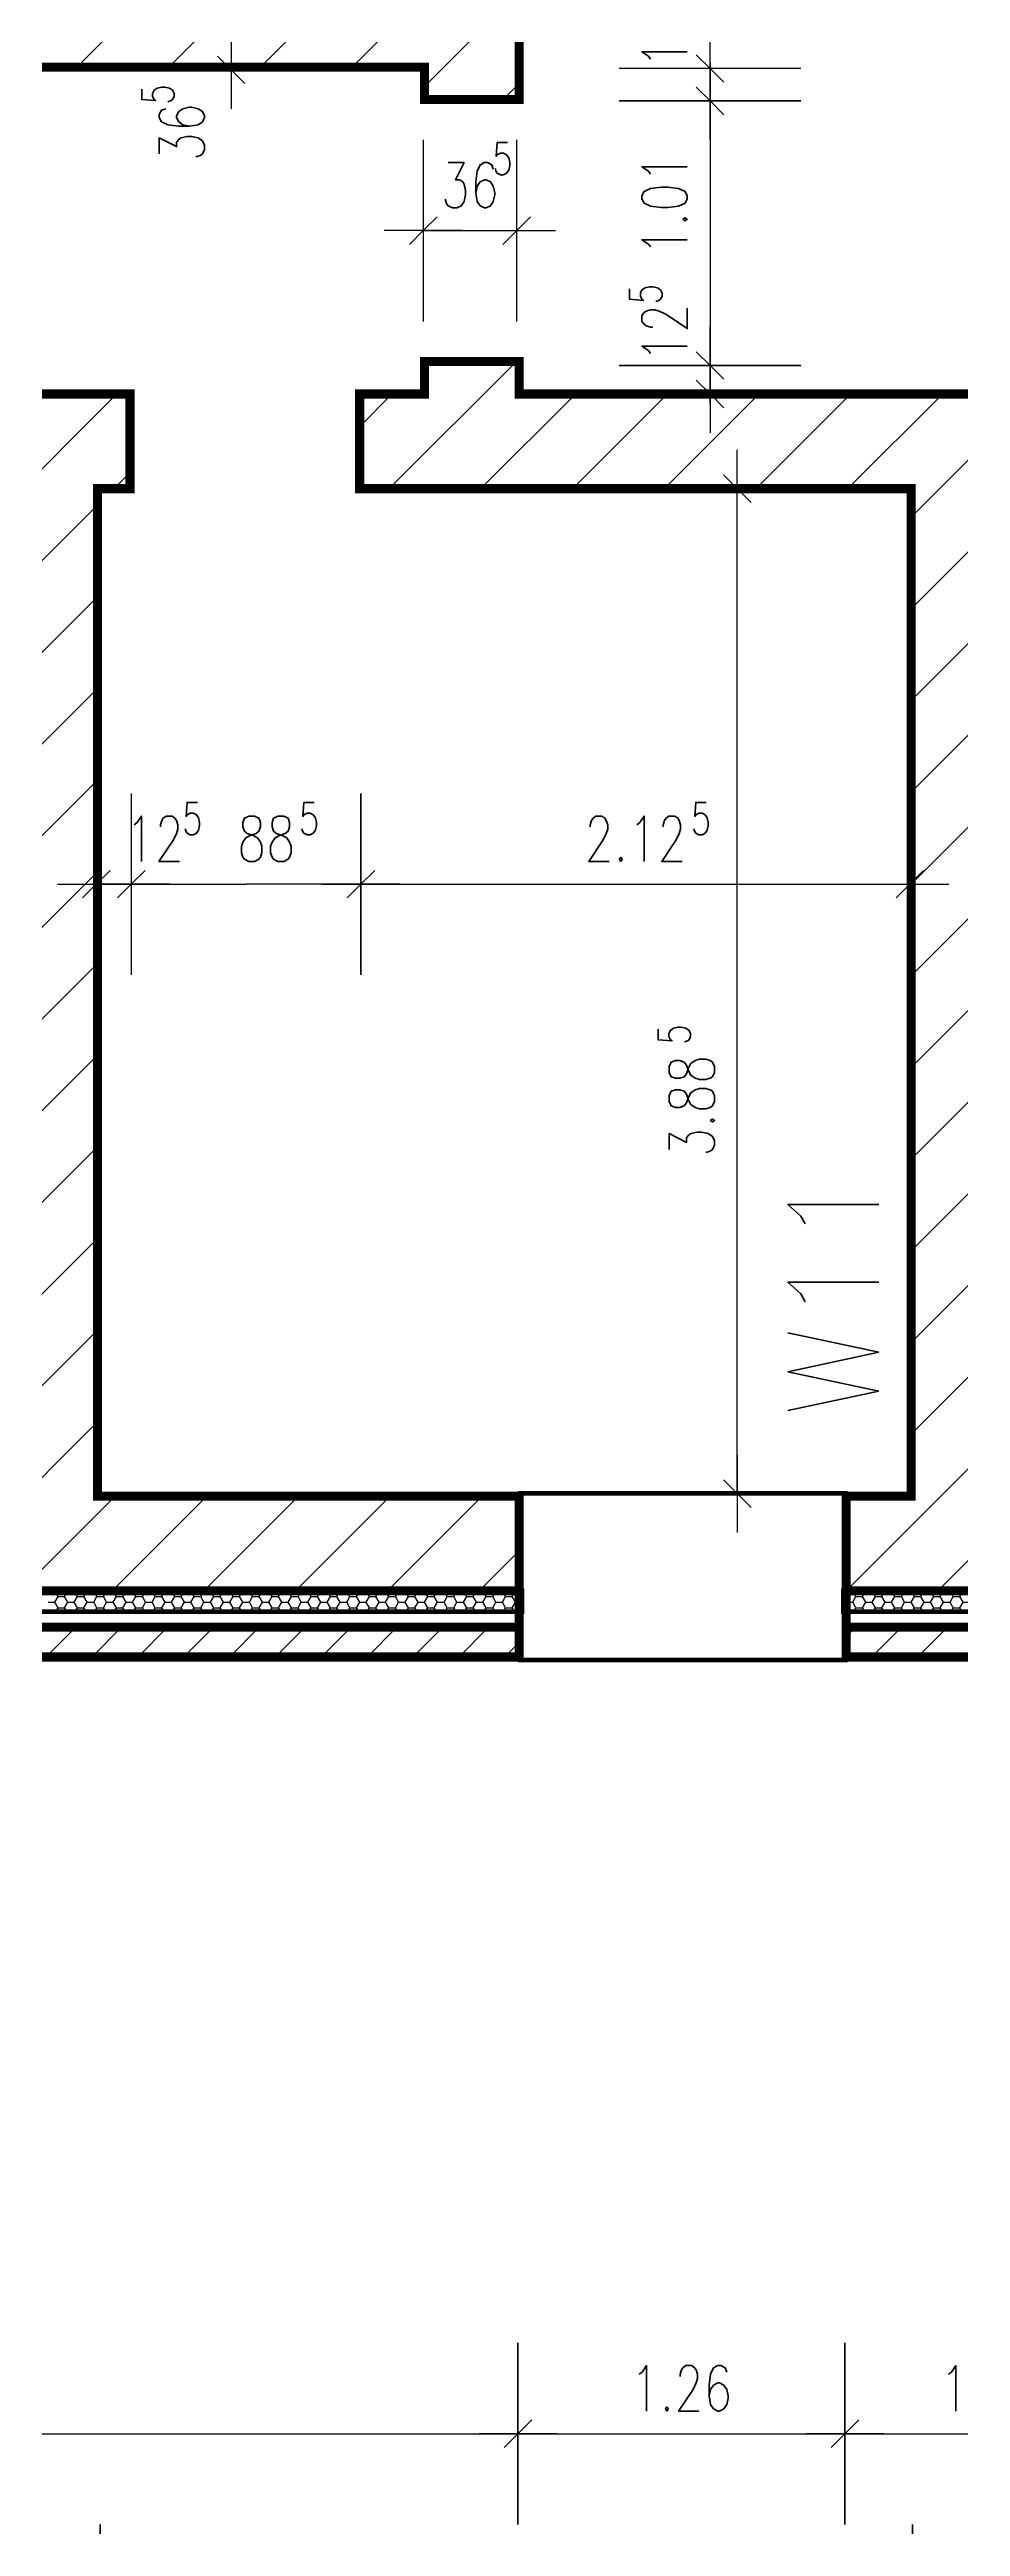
# Model space of a CAD drawing. Extents: x 0 to 42050, y 0 to 29700.
# Drawn here: x 14305 to 17815, y 5642 to 15193 of the extents above; entities that cross this region are included whole.
import ezdxf
from ezdxf.enums import TextEntityAlignment as Align

# ---------------------------------------------------------------- set-up
doc = ezdxf.new("R2010")
doc.units = 0
doc.header["$LTSCALE"] = 1000
doc.layers.get('0').update_dxf_attribs({"linetype": 'CONTINUOUS'})
doc.layers.get('DEFPOINTS').update_dxf_attribs({"linetype": 'CONTINUOUS'})
for name, color, linetype in [('BEMASSUNG', 3, 'CONTINUOUS'), ('DAEMMUNG', 6, 'CONTINUOUS'), ('FENSTER', 8, 'CONTINUOUS'), ('LEGENDE-70', 1, 'CONTINUOUS'), ('MAUERWERK', 7, 'CONTINUOUS'), ('SCHRAFFUR-DAEMMUNG', 6, 'CONTINUOUS'), ('SCHRAFFUR-MAUER', 7, 'CONTINUOUS'), ('SCHRAFFUR-VORMAUER', 7, 'CONTINUOUS'), ('VORSATZSCHALLE', 7, 'CONTINUOUS')]:
    doc.layers.add(name, color=color, linetype=linetype)
doc.styles.get("Standard").update_dxf_attribs({"font": 'TXT.SHX', "width": 0.75, "height": 175})
doc.styles.add('STANDART', font='TXT.SHX', dxfattribs={"width": 0.75, "height": 175})
doc.dimstyles.get("Standard").update_dxf_attribs({"dimtxt": 2.5, "dimasz": 2.5, "dimexe": 1.25, "dimexo": 0.625, "dimtad": 1, "dimcen": 2.5, "dimazin": 3, "dimtfac": 1, "dimtmove": 0, "dimatfit": 3})

# ---------------------------------------------------------------- blocks, each defined once
blk = doc.blocks.new('*X9')
at = {"color": 0}
for p, q in [((14125, 13425.252532), (14564.747468, 13865)), ((14553.300859, 13500), (14615, 13561.699141)), ((14125, 13071.699141), (14490, 13436.699141)), ((13875, 12468.145751), (14490, 13083.145751)), ((14125, 12364.59236), (14490, 12729.59236)), ((14125, 12011.038969), (14490, 12376.038969)), ((14125, 11657.485579), (14490, 12022.485579)), ((14125, 11303.932188), (14490, 11668.932188)), ((14125, 10950.378798), (14490, 11315.378798)), ((14125, 10596.825407), (14490, 10961.825407)), ((14125, 10243.272016), (14490, 10608.272016)), ((14125, 9889.718626), (14490, 10254.718626)), ((13838.834765, 9250), (14490, 9901.165235)), ((14192.388155, 9250), (14557.388155, 9615)), ((14545.941546, 9250), (14910.941546, 9615)), ((14899.494937, 9250), (15264.494937, 9615)), ((15253.048327, 9250), (15618.048327, 9615)), ((15606.601718, 9250), (15971.601718, 9615)), ((15960.155108, 9250), (16115, 9404.844892))]:
    blk.add_line(p, q, dxfattribs=at)
blk = doc.blocks.new('*X10')
at = {"color": 0}
for p, q in [((15613.961031, 13500), (16103.961031, 13990)), ((15750, 13989.59236), (15750.40764, 13990)), ((15500, 13739.59236), (15625.40764, 13865)), ((15967.514421, 13500), (16332.514421, 13865)), ((16321.067812, 13500), (16686.067812, 13865)), ((16674.621202, 13500), (17039.621202, 13865)), ((17028.174593, 13500), (17393.174593, 13865)), ((17381.727984, 13500), (17746.727984, 13865)), ((17625, 13389.718626), (17990, 13754.718626)), ((17625, 13036.165235), (17990, 13401.165235)), ((17625, 12682.611845), (17990, 13047.611845)), ((17625, 12329.058454), (17990, 12694.058454)), ((17625, 11975.505063), (17990, 12340.505063)), ((17625, 11621.951673), (17990, 11986.951673)), ((17625, 11268.398282), (17990, 11633.398282)), ((17625, 10914.844892), (17990, 11279.844892)), ((17625, 10561.291501), (17990, 10926.291501)), ((17625, 10207.73811), (17990, 10572.73811)), ((17625, 9854.18472), (17990, 10219.18472)), ((17375, 9250.631329), (17990, 9865.631329)), ((17375, 9604.18472), (17385.81528, 9615)), ((17727.922061, 9250), (18092.922061, 9615)), ((18081.475452, 9250), (18446.475452, 9615)), ((18435.028843, 9250), (18490, 9304.971157))]:
    blk.add_line(p, q, dxfattribs=at)
blk = doc.blocks.new('*X14')
at = {"color": 0}
for p, q in [((15471.194078, 15125), (16336.194078, 15990)), ((14410.533906, 15125), (14775.533906, 15490)), ((14764.087297, 15125), (15129.087297, 15490)), ((15117.640687, 15125), (15482.640687, 15490)), ((15750, 15050.252532), (16115, 15415.252532)), ((16053.300859, 15000), (16115, 15061.699141))]:
    blk.add_line(p, q, dxfattribs=at)
blk = doc.blocks.new('*X22')
at = {"color": 0}
for p, q in [((14290.941546, 8995), (14405.941546, 9110)), ((14467.718241, 8995), (14582.718241, 9110)), ((14644.494937, 8995), (14759.494937, 9110)), ((14821.271632, 8995), (14936.271632, 9110)), ((14998.048327, 8995), (15113.048327, 9110)), ((15174.825023, 8995), (15289.825023, 9110)), ((15351.601718, 8995), (15466.601718, 9110)), ((15528.378413, 8995), (15643.378413, 9110)), ((15705.155108, 8995), (15820.155108, 9110)), ((15881.931804, 8995), (15996.931804, 9110)), ((16058.708499, 8995), (16115, 9051.291501))]:
    blk.add_line(p, q, dxfattribs=at)
blk = doc.blocks.new('*X23')
at = {"color": 0}
for p, q in [((17375, 9073.854634), (17411.145366, 9110)), ((17472.922061, 8995), (17587.922061, 9110)), ((17649.698757, 8995), (17764.698757, 9110)), ((17826.475452, 8995), (17941.475452, 9110)), ((18003.252147, 8995), (18118.252147, 9110)), ((18180.028843, 8995), (18295.028843, 9110)), ((18356.805538, 8995), (18471.805538, 9110))]:
    blk.add_line(p, q, dxfattribs=at)
blk = doc.blocks.new('*X46')
at = {"color": 0}
for p, q in [((14300, 9206.69873), (14325, 9206.69873)), ((14337.499969, 9228.349347), (14324.999969, 9249.999982)), ((14324.999969, 9206.698748), (14337.499969, 9228.349383)), ((14337.49997, 9185.048077), (14324.99997, 9206.698712)), ((14328.811937, 9170), (14337.499969, 9185.048112)), ((14337.5, 9228.349365), (14362.5, 9228.349365)), ((14337.5, 9185.048095), (14362.5, 9185.048095)), ((14362.499969, 9228.349383), (14374.999959, 9250)), ((14374.999969, 9206.698712), (14362.499969, 9228.349347)), ((14362.499969, 9185.048113), (14374.999969, 9206.698748)), ((14371.187981, 9170), (14362.499969, 9185.048077)), ((14374.999969, 9249.999982), (14374.999959, 9250)), ((14375, 9206.69873), (14400, 9206.69873)), ((14412.499969, 9228.349347), (14399.999969, 9249.999982)), ((14399.999969, 9206.698748), (14412.499969, 9228.349383)), ((14412.499969, 9185.048077), (14399.999969, 9206.698712)), ((14403.811937, 9170), (14412.499969, 9185.048113)), ((14412.5, 9228.349365), (14437.5, 9228.349365)), ((14412.5, 9185.048095), (14437.5, 9185.048095)), ((14437.499969, 9228.349383), (14449.999959, 9250)), ((14449.999969, 9206.698712), (14437.499969, 9228.349347)), ((14437.499969, 9185.048113), (14449.999969, 9206.698748)), ((14446.18798, 9170), (14437.499969, 9185.048077)), ((14449.999969, 9249.999982), (14449.999959, 9250)), ((14450, 9206.69873), (14475, 9206.69873)), ((14487.499969, 9228.349347), (14474.999969, 9249.999982)), ((14474.999969, 9206.698748), (14487.499969, 9228.349383)), ((14487.499969, 9185.048077), (14474.999969, 9206.698712)), ((14478.811937, 9170), (14487.499969, 9185.048113)), ((14487.5, 9228.349365), (14512.5, 9228.349365)), ((14487.5, 9185.048095), (14512.5, 9185.048095)), ((14512.499969, 9228.349383), (14524.999958, 9250)), ((14524.999969, 9206.698712), (14512.499969, 9228.349347)), ((14512.499969, 9185.048113), (14524.999969, 9206.698748)), ((14521.18798, 9170), (14512.499969, 9185.048077)), ((14524.999969, 9249.999982), (14524.999958, 9250)), ((14525, 9206.69873), (14550, 9206.69873)), ((14562.499969, 9228.349347), (14549.999969, 9249.999982)), ((14549.999969, 9206.698748), (14562.499969, 9228.349383)), ((14562.499969, 9185.048077), (14549.999969, 9206.698712)), ((14553.811937, 9170), (14562.499969, 9185.048113)), ((14562.5, 9228.349365), (14587.5, 9228.349365)), ((14562.5, 9185.048095), (14587.5, 9185.048095)), ((14587.499968, 9185.048113), (14599.999968, 9206.698748)), ((14587.499969, 9228.349383), (14599.999958, 9250)), ((14599.999969, 9206.698712), (14587.499969, 9228.349347)), ((14596.18798, 9170), (14587.499969, 9185.048077)), ((14599.999969, 9249.999982), (14599.999958, 9250)), ((14600, 9206.69873), (14625, 9206.69873)), ((14637.499968, 9228.349347), (14624.999968, 9249.999982)), ((14624.999968, 9206.698748), (14637.499968, 9228.349383)), ((14637.499969, 9185.048077), (14624.999969, 9206.698712)), ((14628.811936, 9170), (14637.499968, 9185.048113)), ((14637.5, 9228.349365), (14662.5, 9228.349365)), ((14637.5, 9185.048095), (14662.5, 9185.048095)), ((14662.499968, 9228.349383), (14674.999958, 9250)), ((14674.999968, 9206.698712), (14662.499968, 9228.349347)), ((14662.499968, 9185.048113), (14674.999968, 9206.698748)), ((14671.187979, 9170), (14662.499968, 9185.048077)), ((14674.999968, 9249.999982), (14674.999958, 9250)), ((14675, 9206.69873), (14700, 9206.69873)), ((14712.499968, 9228.349347), (14699.999968, 9249.999982)), ((14699.999968, 9206.698748), (14712.499968, 9228.349383)), ((14712.499968, 9185.048076), (14699.999968, 9206.698712)), ((14703.811936, 9170), (14712.499968, 9185.048113)), ((14712.5, 9228.349365), (14737.5, 9228.349365)), ((14712.5, 9185.048095), (14737.5, 9185.048095)), ((14737.499968, 9228.349383), (14749.999957, 9250)), ((14749.999968, 9206.698711), (14737.499968, 9228.349347)), ((14737.499968, 9185.048113), (14749.999968, 9206.698748)), ((14746.187979, 9170), (14737.499968, 9185.048076)), ((14749.999968, 9249.999982), (14749.999957, 9250)), ((14750, 9206.69873), (14775, 9206.69873)), ((14787.499968, 9228.349346), (14774.999968, 9249.999982)), ((14774.999968, 9206.698748), (14787.499968, 9228.349383)), ((14787.499968, 9185.048076), (14774.999968, 9206.698711)), ((14778.811936, 9170), (14787.499968, 9185.048113)), ((14787.5, 9228.349365), (14812.5, 9228.349365)), ((14787.5, 9185.048095), (14812.5, 9185.048095)), ((14812.499968, 9228.349383), (14824.999957, 9250)), ((14824.999968, 9206.698711), (14812.499968, 9228.349346)), ((14812.499968, 9185.048113), (14824.999968, 9206.698748)), ((14821.187979, 9170), (14812.499968, 9185.048076)), ((14824.999968, 9249.999981), (14824.999957, 9250)), ((14825, 9206.69873), (14850, 9206.69873)), ((14862.499968, 9228.349346), (14849.999968, 9249.999981)), ((14849.999968, 9206.698748), (14862.499968, 9228.349384)), ((14862.499968, 9185.048076), (14849.999968, 9206.698711)), ((14853.811935, 9170), (14862.499968, 9185.048113)), ((14862.5, 9228.349365), (14887.5, 9228.349365)), ((14862.5, 9185.048095), (14887.5, 9185.048095)), ((14887.499967, 9185.048113), (14899.999967, 9206.698749)), ((14887.499968, 9228.349384), (14899.999957, 9250)), ((14899.999968, 9206.698711), (14887.499968, 9228.349346)), ((14896.187978, 9170), (14887.499968, 9185.048076)), ((14899.999968, 9249.999981), (14899.999957, 9250)), ((14900, 9206.69873), (14925, 9206.69873)), ((14937.499967, 9228.349346), (14924.999967, 9249.999981)), ((14924.999967, 9206.698749), (14937.499967, 9228.349384)), ((14937.499968, 9185.048076), (14924.999968, 9206.698711)), ((14928.811935, 9170), (14937.499967, 9185.048114)), ((14937.5, 9228.349365), (14962.5, 9228.349365)), ((14937.5, 9185.048095), (14962.5, 9185.048095)), ((14962.499967, 9228.349384), (14974.999956, 9250)), ((14974.999967, 9206.698711), (14962.499967, 9228.349346)), ((14962.499967, 9185.048114), (14974.999967, 9206.698749)), ((14971.187978, 9170), (14962.499967, 9185.048076)), ((14974.999967, 9249.999981), (14974.999956, 9250)), ((14975, 9206.69873), (15000, 9206.69873)), ((15012.499967, 9228.349346), (14999.999967, 9249.999981)), ((14999.999967, 9206.698749), (15012.499967, 9228.349384)), ((15012.499967, 9185.048076), (14999.999967, 9206.698711)), ((15003.811935, 9170), (15012.499967, 9185.048114)), ((15012.5, 9228.349365), (15037.5, 9228.349365)), ((15012.5, 9185.048095), (15037.5, 9185.048095)), ((15037.499967, 9228.349384), (15049.999956, 9250)), ((15049.999967, 9206.698711), (15037.499967, 9228.349346)), ((15037.499967, 9185.048114), (15049.999967, 9206.698749)), ((15046.187978, 9170), (15037.499967, 9185.048076)), ((15049.999967, 9249.999981), (15049.999956, 9250)), ((15050, 9206.69873), (15075, 9206.69873)), ((15087.499967, 9228.349346), (15074.999967, 9249.999981)), ((15074.999967, 9206.698749), (15087.499967, 9228.349384)), ((15087.499967, 9185.048076), (15074.999967, 9206.698711)), ((15078.811934, 9170), (15087.499967, 9185.048114)), ((15087.5, 9228.349365), (15112.5, 9228.349365)), ((15087.5, 9185.048095), (15112.5, 9185.048095)), ((15112.499967, 9228.349384), (15124.999956, 9250)), ((15124.999967, 9206.698711), (15112.499967, 9228.349346)), ((15112.499967, 9185.048114), (15124.999967, 9206.698749)), ((15121.187978, 9170), (15112.499967, 9185.048076)), ((15124.999967, 9249.999981), (15124.999956, 9250)), ((15125, 9206.69873), (15150, 9206.69873)), ((15162.499967, 9228.349346), (15149.999967, 9249.999981)), ((15149.999967, 9206.698749), (15162.499967, 9228.349384)), ((15162.499967, 9185.048076), (15149.999967, 9206.698711)), ((15153.811934, 9170), (15162.499967, 9185.048114)), ((15162.5, 9228.349365), (15187.5, 9228.349365)), ((15162.5, 9185.048095), (15187.5, 9185.048095)), ((15187.499966, 9185.048114), (15199.999966, 9206.698749)), ((15187.499967, 9228.349384), (15199.999955, 9250)), ((15199.999967, 9206.698711), (15187.499967, 9228.349346)), ((15196.187977, 9170), (15187.499967, 9185.048076)), ((15199.999967, 9249.999981), (15199.999955, 9250)), ((15200, 9206.69873), (15225, 9206.69873)), ((15237.499966, 9228.349346), (15224.999966, 9249.999981)), ((15224.999966, 9206.698749), (15237.499966, 9228.349384)), ((15237.499967, 9185.048075), (15224.999967, 9206.698711)), ((15228.811934, 9170), (15237.499966, 9185.048114)), ((15237.5, 9228.349365), (15262.5, 9228.349365)), ((15237.5, 9185.048095), (15262.5, 9185.048095)), ((15262.499966, 9228.349384), (15274.999955, 9250)), ((15274.999966, 9206.69871), (15262.499966, 9228.349346)), ((15262.499966, 9185.048114), (15274.999966, 9206.698749)), ((15271.187977, 9170), (15262.499966, 9185.048075)), ((15274.999966, 9249.999981), (15274.999955, 9250)), ((15275, 9206.69873), (15300, 9206.69873)), ((15312.499966, 9228.349345), (15299.999966, 9249.999981)), ((15299.999966, 9206.698749), (15312.499966, 9228.349384)), ((15312.499966, 9185.048075), (15299.999966, 9206.69871)), ((15303.811933, 9170), (15312.499966, 9185.048114)), ((15312.5, 9228.349365), (15337.5, 9228.349365)), ((15312.5, 9185.048095), (15337.5, 9185.048095)), ((15337.499966, 9228.349384), (15349.999955, 9250)), ((15349.999966, 9206.69871), (15337.499966, 9228.349345)), ((15337.499966, 9185.048114), (15349.999966, 9206.698749)), ((15346.187977, 9170), (15337.499966, 9185.048075)), ((15349.999966, 9249.99998), (15349.999955, 9250)), ((15350, 9206.69873), (15375, 9206.69873)), ((15387.499966, 9228.349345), (15374.999966, 9249.99998)), ((15374.999966, 9206.698749), (15387.499966, 9228.349385)), ((15387.499966, 9185.048075), (15374.999966, 9206.69871)), ((15378.811933, 9170), (15387.499966, 9185.048114)), ((15387.5, 9228.349365), (15412.5, 9228.349365)), ((15387.5, 9185.048095), (15412.5, 9185.048095)), ((15412.499966, 9228.349385), (15424.999954, 9250)), ((15424.999966, 9206.69871), (15412.499966, 9228.349345)), ((15412.499966, 9185.048114), (15424.999966, 9206.69875)), ((15421.187976, 9170), (15412.499966, 9185.048075)), ((15424.999966, 9249.99998), (15424.999954, 9250)), ((15425, 9206.69873), (15450, 9206.69873)), ((15462.499966, 9228.349345), (15449.999966, 9249.99998)), ((15449.999966, 9206.69875), (15462.499966, 9228.349385)), ((15462.499966, 9185.048075), (15449.999966, 9206.69871)), ((15453.811933, 9170), (15462.499966, 9185.048115)), ((15462.5, 9228.349365), (15487.5, 9228.349365)), ((15462.5, 9185.048095), (15487.5, 9185.048095)), ((15487.499966, 9228.349385), (15499.999954, 9250)), ((15499.999966, 9206.69871), (15487.499966, 9228.349345)), ((15487.499966, 9185.048115), (15499.999966, 9206.69875)), ((15496.187976, 9170), (15487.499966, 9185.048075)), ((15499.999966, 9249.99998), (15499.999954, 9250)), ((15500, 9206.69873), (15525, 9206.69873)), ((15524.999965, 9206.69875), (15537.499965, 9228.349385)), ((15537.499966, 9228.349345), (15524.999966, 9249.99998)), ((15537.499966, 9185.048075), (15524.999966, 9206.69871)), ((15528.811932, 9170), (15537.499965, 9185.048115)), ((15537.5, 9228.349365), (15562.5, 9228.349365)), ((15537.5, 9185.048095), (15562.5, 9185.048095)), ((15562.499965, 9228.349385), (15574.999954, 9250)), ((15574.999965, 9206.69871), (15562.499965, 9228.349345)), ((15562.499965, 9185.048115), (15574.999965, 9206.69875)), ((15571.187976, 9170), (15562.499966, 9185.048075)), ((15574.999965, 9249.99998), (15574.999954, 9250)), ((15575, 9206.69873), (15600, 9206.69873)), ((15612.499965, 9228.349345), (15599.999965, 9249.99998)), ((15599.999965, 9206.69875), (15612.499965, 9228.349385)), ((15612.499965, 9185.048075), (15599.999965, 9206.69871)), ((15603.811932, 9170), (15612.499965, 9185.048115)), ((15612.5, 9228.349365), (15637.5, 9228.349365)), ((15612.5, 9185.048095), (15637.5, 9185.048095)), ((15637.499965, 9228.349385), (15649.999953, 9250)), ((15649.999965, 9206.69871), (15637.499965, 9228.349345)), ((15637.499965, 9185.048115), (15649.999965, 9206.69875)), ((15646.187975, 9170), (15637.499965, 9185.048075)), ((15649.999965, 9249.99998), (15649.999953, 9250)), ((15650, 9206.69873), (15675, 9206.69873)), ((15687.499965, 9228.349345), (15674.999965, 9249.99998)), ((15674.999965, 9206.69875), (15687.499965, 9228.349385)), ((15687.499965, 9185.048075), (15674.999965, 9206.69871)), ((15678.811932, 9170), (15687.499965, 9185.048115)), ((15687.5, 9228.349365), (15712.5, 9228.349365)), ((15687.5, 9185.048095), (15712.5, 9185.048095)), ((15712.499965, 9228.349385), (15724.999953, 9250)), ((15724.999965, 9206.69871), (15712.499965, 9228.349345)), ((15712.499965, 9185.048115), (15724.999965, 9206.69875)), ((15721.187975, 9170), (15712.499965, 9185.048075)), ((15724.999965, 9249.99998), (15724.999953, 9250)), ((15725, 9206.69873), (15750, 9206.69873)), ((15762.499965, 9228.349345), (15749.999965, 9249.99998)), ((15749.999965, 9206.69875), (15762.499965, 9228.349385)), ((15762.499965, 9185.048074), (15749.999965, 9206.69871)), ((15753.811931, 9170), (15762.499965, 9185.048115)), ((15762.5, 9228.349365), (15787.5, 9228.349365)), ((15762.5, 9185.048095), (15787.5, 9185.048095)), ((15787.499965, 9228.349385), (15799.999953, 9250)), ((15799.999965, 9206.698709), (15787.499965, 9228.349345)), ((15787.499965, 9185.048115), (15799.999965, 9206.69875)), ((15796.187975, 9170), (15787.499965, 9185.048074)), ((15799.999965, 9249.99998), (15799.999953, 9250)), ((15800, 9206.69873), (15825, 9206.69873)), ((15824.999964, 9206.69875), (15837.499964, 9228.349385)), ((15837.499965, 9228.349344), (15824.999965, 9249.99998)), ((15837.499965, 9185.048074), (15824.999965, 9206.698709)), ((15828.811931, 9170), (15837.499964, 9185.048115)), ((15837.5, 9228.349365), (15862.5, 9228.349365)), ((15837.5, 9185.048095), (15862.5, 9185.048095)), ((15862.499964, 9228.349385), (15874.999952, 9250)), ((15874.999964, 9206.698709), (15862.499964, 9228.349344)), ((15862.499964, 9185.048115), (15874.999964, 9206.69875)), ((15871.187974, 9170), (15862.499965, 9185.048074)), ((15874.999964, 9249.999979), (15874.999952, 9250)), ((15875, 9206.69873), (15900, 9206.69873)), ((15912.499964, 9228.349344), (15899.999964, 9249.999979)), ((15899.999964, 9206.69875), (15912.499964, 9228.349386)), ((15912.499964, 9185.048074), (15899.999964, 9206.698709)), ((15903.811931, 9170), (15912.499964, 9185.048115)), ((15912.5, 9228.349365), (15937.5, 9228.349365)), ((15912.5, 9185.048095), (15937.5, 9185.048095)), ((15937.499964, 9228.349386), (15949.999952, 9250)), ((15949.999964, 9206.698709), (15937.499964, 9228.349344)), ((15937.499964, 9185.048115), (15949.999964, 9206.698751)), ((15946.187974, 9170), (15937.499964, 9185.048074)), ((15949.999964, 9249.999979), (15949.999952, 9250)), ((15950, 9206.69873), (15975, 9206.69873)), ((15987.499964, 9228.349344), (15974.999964, 9249.999979)), ((15974.999964, 9206.698751), (15987.499964, 9228.349386)), ((15987.499964, 9185.048074), (15974.999964, 9206.698709)), ((15978.81193, 9170), (15987.499964, 9185.048116)), ((15987.5, 9228.349365), (16012.5, 9228.349365)), ((15987.5, 9185.048095), (16012.5, 9185.048095)), ((16012.499964, 9228.349386), (16024.999952, 9250)), ((16024.999964, 9206.698709), (16012.499964, 9228.349344)), ((16012.499964, 9185.048116), (16024.999964, 9206.698751)), ((16021.187974, 9170), (16012.499964, 9185.048074)), ((16024.999964, 9249.999979), (16024.999952, 9250)), ((16025, 9206.69873), (16050, 9206.69873)), ((16062.499964, 9228.349344), (16049.999964, 9249.999979)), ((16049.999964, 9206.698751), (16062.499964, 9228.349386)), ((16062.499964, 9185.048074), (16049.999964, 9206.698709)), ((16053.81193, 9170), (16062.499964, 9185.048116)), ((16062.5, 9228.349365), (16087.5, 9228.349365)), ((16062.5, 9185.048095), (16087.5, 9185.048095)), ((16087.499964, 9228.349386), (16099.999951, 9250)), ((16099.999964, 9206.698709), (16087.499964, 9228.349344)), ((16087.499964, 9185.048116), (16099.999964, 9206.698751)), ((16096.187973, 9170), (16087.499964, 9185.048074)), ((16099.999964, 9249.999979), (16099.999951, 9250)), ((16100, 9206.69873), (16125, 9206.69873)), ((16124.999963, 9206.698751), (16126.25, 9208.863878)), ((16126.25, 9247.834852), (16124.999964, 9249.999979)), ((16126.25, 9204.533582), (16124.999964, 9206.698709))]:
    blk.add_line(p, q, dxfattribs=at)
blk = doc.blocks.new('*X47')
at = {"color": 0}
for p, q in [((17363.75, 9230.514522), (17374.999946, 9250)), ((17374.99996, 9206.698706), (17363.75, 9226.184208)), ((17363.75, 9187.213252), (17374.999959, 9206.698753)), ((17371.187968, 9170), (17363.75, 9182.882938)), ((17374.999959, 9249.999977), (17374.999946, 9250)), ((17375, 9206.69873), (17400, 9206.69873)), ((17412.499959, 9228.349341), (17399.999959, 9249.999977)), ((17399.999959, 9206.698753), (17412.499959, 9228.349388)), ((17412.499959, 9185.048071), (17399.999959, 9206.698706)), ((17403.811924, 9170), (17412.499959, 9185.048118)), ((17412.5, 9228.349365), (17437.5, 9228.349365)), ((17412.5, 9185.048095), (17437.5, 9185.048095)), ((17437.499959, 9228.349388), (17449.999946, 9250)), ((17449.999959, 9206.698706), (17437.499959, 9228.349341)), ((17437.499959, 9185.048118), (17449.999959, 9206.698753)), ((17446.187967, 9170), (17437.499959, 9185.048071)), ((17449.999959, 9249.999976), (17449.999946, 9250)), ((17450, 9206.69873), (17475, 9206.69873)), ((17487.499959, 9228.349341), (17474.999959, 9249.999976)), ((17474.999959, 9206.698753), (17487.499959, 9228.349389)), ((17487.499959, 9185.048071), (17474.999959, 9206.698706)), ((17478.811924, 9170), (17487.499959, 9185.048118)), ((17487.5, 9228.349365), (17512.5, 9228.349365)), ((17487.5, 9185.048095), (17512.5, 9185.048095)), ((17512.499959, 9228.349389), (17524.999945, 9250)), ((17524.999959, 9206.698706), (17512.499959, 9228.349341)), ((17512.499959, 9185.048118), (17524.999959, 9206.698754)), ((17521.187967, 9170), (17512.499959, 9185.048071)), ((17524.999959, 9249.999976), (17524.999945, 9250)), ((17525, 9206.69873), (17550, 9206.69873)), ((17562.499959, 9228.349341), (17549.999959, 9249.999976)), ((17549.999959, 9206.698754), (17562.499959, 9228.349389)), ((17562.499959, 9185.048071), (17549.999959, 9206.698706)), ((17553.811923, 9170), (17562.499959, 9185.048119)), ((17562.5, 9228.349365), (17587.5, 9228.349365)), ((17562.5, 9185.048095), (17587.5, 9185.048095)), ((17587.499959, 9228.349389), (17599.999945, 9250)), ((17599.999959, 9206.698706), (17587.499959, 9228.349341)), ((17587.499959, 9185.048119), (17599.999959, 9206.698754)), ((17596.187967, 9170), (17587.499959, 9185.048071)), ((17599.999959, 9249.999976), (17599.999945, 9250)), ((17600, 9206.69873), (17625, 9206.69873)), ((17637.499959, 9228.349341), (17624.999959, 9249.999976)), ((17624.999959, 9206.698754), (17637.499959, 9228.349389)), ((17637.499959, 9185.048071), (17624.999959, 9206.698706)), ((17628.811923, 9170), (17637.499958, 9185.048119)), ((17637.5, 9228.349365), (17662.5, 9228.349365)), ((17637.5, 9185.048095), (17662.5, 9185.048095)), ((17662.499958, 9228.349389), (17674.999945, 9250)), ((17662.499958, 9185.048119), (17674.999958, 9206.698754)), ((17674.999959, 9206.698706), (17662.499959, 9228.349341)), ((17671.187966, 9170), (17662.499959, 9185.048071)), ((17674.999958, 9249.999976), (17674.999945, 9250)), ((17675, 9206.69873), (17700, 9206.69873)), ((17712.499958, 9228.349341), (17699.999958, 9249.999976)), ((17699.999958, 9206.698754), (17712.499958, 9228.349389)), ((17712.499958, 9185.048071), (17699.999958, 9206.698706)), ((17703.811923, 9170), (17712.499958, 9185.048119)), ((17712.5, 9228.349365), (17737.5, 9228.349365)), ((17712.5, 9185.048095), (17737.5, 9185.048095)), ((17737.499958, 9228.349389), (17749.999944, 9250)), ((17749.999958, 9206.698706), (17737.499958, 9228.349341)), ((17737.499958, 9185.048119), (17749.999958, 9206.698754)), ((17746.187966, 9170), (17737.499958, 9185.048071)), ((17749.999958, 9249.999976), (17749.999944, 9250)), ((17750, 9206.69873), (17775, 9206.69873)), ((17787.499958, 9228.349341), (17774.999958, 9249.999976)), ((17774.999958, 9206.698754), (17787.499958, 9228.349389)), ((17787.499958, 9185.048071), (17774.999958, 9206.698706)), ((17778.811922, 9170), (17787.499958, 9185.048119)), ((17787.5, 9228.349365), (17812.5, 9228.349365)), ((17787.5, 9185.048095), (17812.5, 9185.048095)), ((17812.499958, 9228.349389), (17824.999944, 9250)), ((17824.999958, 9206.698706), (17812.499958, 9228.349341)), ((17812.499958, 9185.048119), (17824.999958, 9206.698754)), ((17821.187966, 9170), (17812.499958, 9185.048071)), ((17824.999958, 9249.999976), (17824.999944, 9250)), ((17825, 9206.69873), (17850, 9206.69873)), ((17862.499958, 9228.349341), (17849.999958, 9249.999976)), ((17849.999958, 9206.698754), (17862.499958, 9228.349389)), ((17862.499958, 9185.04807), (17849.999958, 9206.698706)), ((17853.811922, 9170), (17862.499958, 9185.048119)), ((17862.5, 9228.349365), (17887.5, 9228.349365)), ((17862.5, 9185.048095), (17887.5, 9185.048095)), ((17887.499958, 9228.349389), (17899.999944, 9250)), ((17899.999958, 9206.698705), (17887.499958, 9228.349341)), ((17887.499958, 9185.048119), (17899.999958, 9206.698754)), ((17896.187965, 9170), (17887.499958, 9185.04807)), ((17899.999958, 9249.999976), (17899.999944, 9250)), ((17900, 9206.69873), (17925, 9206.69873)), ((17937.499958, 9228.34934), (17924.999958, 9249.999976)), ((17924.999958, 9206.698754), (17937.499958, 9228.349389)), ((17937.499958, 9185.04807), (17924.999958, 9206.698705)), ((17928.811922, 9170), (17937.499957, 9185.048119)), ((17937.5, 9228.349365), (17962.5, 9228.349365)), ((17937.5, 9185.048095), (17962.5, 9185.048095)), ((17962.499957, 9228.349389), (17974.999943, 9250)), ((17962.499957, 9185.048119), (17974.999957, 9206.698754)), ((17974.999958, 9206.698705), (17962.499958, 9228.34934)), ((17971.187965, 9170), (17962.499958, 9185.04807)), ((17974.999957, 9249.999975), (17974.999943, 9250)), ((17975, 9206.69873), (18000, 9206.69873)), ((18012.499957, 9228.34934), (17999.999957, 9249.999975)), ((17999.999957, 9206.698754), (18012.499957, 9228.34939)), ((18012.499957, 9185.04807), (17999.999957, 9206.698705)), ((18003.811921, 9170), (18012.499957, 9185.048119)), ((18012.5, 9228.349365), (18037.5, 9228.349365)), ((18012.5, 9185.048095), (18037.5, 9185.048095)), ((18037.499957, 9228.34939), (18049.999943, 9250)), ((18049.999957, 9206.698705), (18037.499957, 9228.34934)), ((18037.499957, 9185.048119), (18049.999957, 9206.698755)), ((18046.187965, 9170), (18037.499957, 9185.04807)), ((18049.999957, 9249.999975), (18049.999943, 9250)), ((18050, 9206.69873), (18075, 9206.69873)), ((18087.499957, 9228.34934), (18074.999957, 9249.999975)), ((18074.999957, 9206.698755), (18087.499957, 9228.34939)), ((18087.499957, 9185.04807), (18074.999957, 9206.698705)), ((18078.811921, 9170), (18087.499957, 9185.04812)), ((18087.5, 9228.349365), (18112.5, 9228.349365)), ((18087.5, 9185.048095), (18112.5, 9185.048095)), ((18112.499957, 9228.34939), (18124.999943, 9250)), ((18124.999957, 9206.698705), (18112.499957, 9228.34934)), ((18112.499957, 9185.04812), (18124.999957, 9206.698755)), ((18121.187964, 9170), (18112.499957, 9185.04807)), ((18124.999957, 9249.999975), (18124.999943, 9250)), ((18125, 9206.69873), (18150, 9206.69873)), ((18162.499957, 9228.34934), (18149.999957, 9249.999975)), ((18149.999957, 9206.698755), (18162.499957, 9228.34939)), ((18162.499957, 9185.04807), (18149.999957, 9206.698705)), ((18153.811921, 9170), (18162.499957, 9185.04812)), ((18162.5, 9228.349365), (18187.5, 9228.349365)), ((18162.5, 9185.048095), (18187.5, 9185.048095)), ((18187.499957, 9228.34939), (18199.999942, 9250)), ((18199.999957, 9206.698705), (18187.499957, 9228.34934)), ((18187.499957, 9185.04812), (18199.999957, 9206.698755)), ((18196.187964, 9170), (18187.499957, 9185.04807)), ((18199.999957, 9249.999975), (18199.999942, 9250)), ((18200, 9206.69873), (18225, 9206.69873)), ((18237.499957, 9228.34934), (18224.999957, 9249.999975)), ((18224.999957, 9206.698755), (18237.499957, 9228.34939)), ((18237.499957, 9185.04807), (18224.999957, 9206.698705)), ((18228.81192, 9170), (18237.499956, 9185.04812)), ((18237.5, 9228.349365), (18262.5, 9228.349365)), ((18237.5, 9185.048095), (18262.5, 9185.048095)), ((18262.499956, 9228.34939), (18274.999942, 9250)), ((18262.499956, 9185.04812), (18274.999956, 9206.698755)), ((18274.999957, 9206.698705), (18262.499957, 9228.34934)), ((18271.187964, 9170), (18262.499957, 9185.04807)), ((18274.999956, 9249.999975), (18274.999942, 9250)), ((18275, 9206.69873), (18300, 9206.69873)), ((18312.499956, 9228.34934), (18299.999956, 9249.999975)), ((18299.999956, 9206.698755), (18312.499956, 9228.34939)), ((18312.499956, 9185.04807), (18299.999956, 9206.698705)), ((18303.81192, 9170), (18312.499956, 9185.04812)), ((18312.5, 9228.349365), (18337.5, 9228.349365)), ((18312.5, 9185.048095), (18337.5, 9185.048095)), ((18337.499956, 9228.34939), (18349.999942, 9250)), ((18349.999956, 9206.698705), (18337.499956, 9228.34934)), ((18337.499956, 9185.04812), (18349.999956, 9206.698755)), ((18346.187963, 9170), (18337.499956, 9185.04807)), ((18349.999956, 9249.999975), (18349.999942, 9250)), ((18350, 9206.69873), (18375, 9206.69873)), ((18387.499956, 9228.34934), (18374.999956, 9249.999975)), ((18374.999956, 9206.698755), (18387.499956, 9228.34939)), ((18387.499956, 9185.048069), (18374.999956, 9206.698705)), ((18378.81192, 9170), (18387.499956, 9185.04812)), ((18387.5, 9228.349365), (18412.5, 9228.349365)), ((18387.5, 9185.048095), (18412.5, 9185.048095)), ((18412.499956, 9228.34939), (18424.999941, 9250)), ((18424.999956, 9206.698704), (18412.499956, 9228.34934)), ((18412.499956, 9185.04812), (18424.999956, 9206.698755)), ((18421.187963, 9170), (18412.499956, 9185.048069)), ((18424.999956, 9249.999975), (18424.999941, 9250)), ((18425, 9206.69873), (18450, 9206.69873)), ((18462.499956, 9228.349339), (18449.999956, 9249.999975)), ((18449.999956, 9206.698755), (18462.499956, 9228.34939)), ((18462.499956, 9185.048069), (18449.999956, 9206.698704)), ((18453.811919, 9170), (18462.499956, 9185.04812)), ((18462.5, 9228.349365), (18487.5, 9228.349365)), ((18462.5, 9185.048095), (18487.5, 9185.048095)), ((18487.499956, 9228.34939), (18499.999941, 9250)), ((18499.999956, 9206.698704), (18487.499956, 9228.349339)), ((18487.499956, 9185.04812), (18499.999956, 9206.698755)), ((18496.187963, 9170), (18487.499956, 9185.048069)), ((18499.999956, 9249.999974), (18499.999941, 9250)), ((18500, 9206.69873), (18501.25, 9206.69873))]:
    blk.add_line(p, q, dxfattribs=at)
blk = doc.blocks.new('MASSHILFSLINIE')
for points in [[(0, -350), (0, 350)], [(-150, 0), (150, 0)], [(0, 0), (-53.033009, -53.033009)], [(0, 0), (53.033009, 53.033009)]]:
    blk.add_lwpolyline(points)
blk = doc.blocks.new('*D151')
at = {"color": 0, "linetype": 'BYBLOCK'}
for p, q in [((14484, 11975), (14483, 11975)), ((14621, 11975), (14622, 11975)), ((14622, 11975), (14797, 11975))]:
    blk.add_line(p, q, dxfattribs=at)
at = {"layer": 'DEFPOINTS', "color": 0, "linetype": 'BYBLOCK'}
for p in [(14485, 13495), (14620, 13495), (14620, 11975)]:
    blk.add_point(p, dxfattribs=at)
at = {"color": 0, "linetype": 'BYBLOCK'}
blk.add_blockref('MASSHILFSLINIE', (14485, 11975), dxfattribs=at)
at = {"color": 0, "linetype": 'BYBLOCK', "rotation": 180}
blk.add_blockref('MASSHILFSLINIE', (14620, 11975), dxfattribs=at)
at = {"color": 0, "linetype": 'BYBLOCK', "style": 'STANDART', "width": 0.75}
blk.add_text('12', height=175, dxfattribs=at).set_placement((14709.5, 12150), align=Align.MIDDLE_CENTER)
blk = doc.blocks.new('*D165')
at = {"color": 0, "linetype": 'BYBLOCK'}
for p in [(14621, 11975), (15504, 11975)]:
    blk.add_line(p, (15062.5, 11975), dxfattribs=at)
at = {"layer": 'DEFPOINTS', "color": 0, "linetype": 'BYBLOCK'}
for p in [(14620, 13495), (15505, 11975), (15505, 11975)]:
    blk.add_point(p, dxfattribs=at)
at = {"color": 0, "linetype": 'BYBLOCK', "rotation": 180}
blk.add_blockref('MASSHILFSLINIE', (14620, 11975), dxfattribs=at)
at = {"color": 0, "linetype": 'BYBLOCK'}
blk.add_blockref('MASSHILFSLINIE', (15505, 11975), dxfattribs=at)
at = {"color": 0, "linetype": 'BYBLOCK', "style": 'STANDART', "width": 0.75}
blk.add_text('88', height=175, dxfattribs=at).set_placement((15140, 12150), align=Align.MIDDLE_CENTER)
blk = doc.blocks.new('*D152')
at = {"color": 0, "linetype": 'BYBLOCK'}
blk.add_line((15506, 11975), (17619, 11975), dxfattribs=at)
at = {"layer": 'DEFPOINTS', "color": 0, "linetype": 'BYBLOCK'}
for p in [(15505, 11975), (17620, 11975), (17620, 11975)]:
    blk.add_point(p, dxfattribs=at)
at = {"color": 0, "linetype": 'BYBLOCK', "rotation": 180}
blk.add_blockref('MASSHILFSLINIE', (15505, 11975), dxfattribs=at)
at = {"color": 0, "linetype": 'BYBLOCK'}
blk.add_blockref('MASSHILFSLINIE', (17620, 11975), dxfattribs=at)
at = {"color": 0, "linetype": 'BYBLOCK', "style": 'STANDART', "width": 0.75}
blk.add_text('2.12', height=175, dxfattribs=at).set_placement((16562.5, 12150), align=Align.MIDDLE_CENTER)
blk = doc.blocks.new('*D153')
at = {"color": 0, "linetype": 'BYBLOCK'}
blk.add_line((16955, 9626), (16955, 13499), dxfattribs=at)
at = {"layer": 'DEFPOINTS', "color": 0, "linetype": 'BYBLOCK'}
for p in [(16955, 13500), (17360, 13500), (17360, 9625)]:
    blk.add_point(p, dxfattribs=at)
at = {"color": 0, "linetype": 'BYBLOCK'}
for p, rotation in [((16955, 13500), 90), ((16955, 9625), 270)]:
    blk.add_blockref('MASSHILFSLINIE', p, dxfattribs=dict(at, rotation=rotation))
at = {"color": 0, "linetype": 'BYBLOCK', "style": 'STANDART', "width": 0.75}
blk.add_text('3.88', height=175, rotation=90, dxfattribs=at).set_placement((16780, 11120), align=Align.MIDDLE_CENTER)
blk = doc.blocks.new('*D166')
at = {"color": 0, "linetype": 'BYBLOCK'}
blk.add_line((16850, 15119), (16850, 14996), dxfattribs=at)
at = {"layer": 'DEFPOINTS', "color": 0, "linetype": 'BYBLOCK'}
for p in [(15740, 15120), (16110, 14995), (16850, 14995)]:
    blk.add_point(p, dxfattribs=at)
at = {"color": 0, "linetype": 'BYBLOCK'}
for p, rotation in [((16850, 15120), 90), ((16850, 14995), 270)]:
    blk.add_blockref('MASSHILFSLINIE', p, dxfattribs=dict(at, rotation=rotation))
at = {"color": 0, "linetype": 'BYBLOCK', "style": 'STANDART', "width": 0.75}
blk.add_text('12', height=175, rotation=90, dxfattribs=at).set_placement((16675, 15235), align=Align.MIDDLE_CENTER)
blk = doc.blocks.new('*D167')
at = {"color": 0, "linetype": 'BYBLOCK'}
blk.add_line((16850, 14994), (16850, 13976), dxfattribs=at)
at = {"layer": 'DEFPOINTS', "color": 0, "linetype": 'BYBLOCK'}
for p in [(16110, 14995), (16125, 13975), (16850, 13975)]:
    blk.add_point(p, dxfattribs=at)
at = {"color": 0, "linetype": 'BYBLOCK'}
for p, rotation in [((16850, 14995), 90), ((16850, 13975), 270)]:
    blk.add_blockref('MASSHILFSLINIE', p, dxfattribs=dict(at, rotation=rotation))
at = {"color": 0, "linetype": 'BYBLOCK', "style": 'STANDART', "width": 0.75}
blk.add_text('1.01', height=175, rotation=90, dxfattribs=at).set_placement((16675, 14595), align=Align.MIDDLE_CENTER)
blk = doc.blocks.new('*D155')
at = {"color": 0, "linetype": 'BYBLOCK'}
blk.add_line((16850, 13974), (16850, 13866), dxfattribs=at)
at = {"layer": 'DEFPOINTS', "color": 0, "linetype": 'BYBLOCK'}
for p in [(16125, 13975), (16120, 13865), (16850, 13865)]:
    blk.add_point(p, dxfattribs=at)
at = {"color": 0, "linetype": 'BYBLOCK'}
for p, rotation in [((16850, 13975), 90), ((16850, 13865), 270)]:
    blk.add_blockref('MASSHILFSLINIE', p, dxfattribs=dict(at, rotation=rotation))
at = {"color": 0, "linetype": 'BYBLOCK', "style": 'STANDART', "width": 0.75}
blk.add_text('12', height=175, rotation=90, dxfattribs=at).set_placement((16675, 14100), align=Align.MIDDLE_CENTER)
blk = doc.blocks.new('*D156')
at = {"color": 0, "linetype": 'BYBLOCK'}
blk.add_line((15746, 14495), (16104, 14495), dxfattribs=at)
at = {"layer": 'DEFPOINTS', "color": 0, "linetype": 'BYBLOCK'}
for p in [(16105, 14495), (15745, 13980), (16105, 13980)]:
    blk.add_point(p, dxfattribs=at)
at = {"color": 0, "linetype": 'BYBLOCK', "rotation": 180}
blk.add_blockref('MASSHILFSLINIE', (15745, 14495), dxfattribs=at)
at = {"color": 0, "linetype": 'BYBLOCK'}
blk.add_blockref('MASSHILFSLINIE', (16105, 14495), dxfattribs=at)
at = {"color": 0, "linetype": 'BYBLOCK', "style": 'STANDART', "width": 0.75}
blk.add_text('36', height=175, dxfattribs=at).set_placement((15925, 14670), align=Align.MIDDLE_CENTER)
blk = doc.blocks.new('*D168')
at = {"color": 0, "linetype": 'BYBLOCK'}
blk.add_line((15005, 15484), (15005, 15116), dxfattribs=at)
at = {"layer": 'DEFPOINTS', "color": 0, "linetype": 'BYBLOCK'}
for p in [(15005, 15485), (15005, 15115), (15005, 15115)]:
    blk.add_point(p, dxfattribs=at)
at = {"color": 0, "linetype": 'BYBLOCK'}
for p, rotation in [((15005, 15485), 90), ((15005, 15115), 270)]:
    blk.add_blockref('MASSHILFSLINIE', p, dxfattribs=dict(at, rotation=rotation))
at = {"color": 0, "linetype": 'BYBLOCK', "style": 'STANDART', "width": 0.75}
blk.add_text('36', height=175, rotation=90, dxfattribs=at).set_placement((14815, 14875), align=Align.MIDDLE_CENTER)
blk = doc.blocks.new('*D173')
at = {"color": 0, "linetype": 'BYBLOCK'}
blk.add_line((11241, 6000), (16109, 6000), dxfattribs=at)
at = {"layer": 'DEFPOINTS', "color": 0, "linetype": 'BYBLOCK'}
for p in [(11240, 9435), (16110, 9380), (16110, 6000)]:
    blk.add_point(p, dxfattribs=at)
at = {"color": 0, "linetype": 'BYBLOCK', "rotation": 180}
blk.add_blockref('MASSHILFSLINIE', (11240, 6000), dxfattribs=at)
at = {"color": 0, "linetype": 'BYBLOCK'}
blk.add_blockref('MASSHILFSLINIE', (16110, 6000), dxfattribs=at)
at = {"color": 0, "linetype": 'BYBLOCK', "style": 'STANDART', "width": 0.75}
blk.add_text('4.86', height=175, dxfattribs=at).set_placement((13675, 6175), align=Align.MIDDLE_CENTER)
blk = doc.blocks.new('*D174')
at = {"color": 0, "linetype": 'BYBLOCK'}
blk.add_line((16111, 6000), (17369, 6000), dxfattribs=at)
at = {"layer": 'DEFPOINTS', "color": 0, "linetype": 'BYBLOCK'}
for p in [(17370, 9460), (16110, 9380), (17370, 6000)]:
    blk.add_point(p, dxfattribs=at)
at = {"color": 0, "linetype": 'BYBLOCK', "rotation": 180}
blk.add_blockref('MASSHILFSLINIE', (16110, 6000), dxfattribs=at)
at = {"color": 0, "linetype": 'BYBLOCK'}
blk.add_blockref('MASSHILFSLINIE', (17370, 6000), dxfattribs=at)
at = {"color": 0, "linetype": 'BYBLOCK', "style": 'STANDART', "width": 0.75}
blk.add_text('1.26', height=175, dxfattribs=at).set_placement((16740, 6175), align=Align.MIDDLE_CENTER)
blk = doc.blocks.new('*D175')
at = {"color": 0, "linetype": 'BYBLOCK'}
blk.add_line((17371, 6000), (18494, 6000), dxfattribs=at)
at = {"layer": 'DEFPOINTS', "color": 0, "linetype": 'BYBLOCK'}
for p in [(17370, 9460), (18495, 9420), (18495, 6000)]:
    blk.add_point(p, dxfattribs=at)
at = {"color": 0, "linetype": 'BYBLOCK', "rotation": 180}
blk.add_blockref('MASSHILFSLINIE', (17370, 6000), dxfattribs=at)
at = {"color": 0, "linetype": 'BYBLOCK'}
blk.add_blockref('MASSHILFSLINIE', (18495, 6000), dxfattribs=at)
at = {"color": 0, "linetype": 'BYBLOCK', "style": 'STANDART', "width": 0.75}
blk.add_text('1.11', height=175, dxfattribs=at).set_placement((17932.5, 6175), align=Align.MIDDLE_CENTER)
blk = doc.blocks.new('*D185')
at = {"color": 0, "linetype": 'BYBLOCK'}
blk.add_line((14126, 5300), (14499, 5300), dxfattribs=at)
at = {"layer": 'DEFPOINTS', "color": 0, "linetype": 'BYBLOCK'}
for p in [(14125, 9650), (14500, 9660), (14500, 5300)]:
    blk.add_point(p, dxfattribs=at)
at = {"color": 0, "linetype": 'BYBLOCK', "rotation": 180}
blk.add_blockref('MASSHILFSLINIE', (14125, 5300), dxfattribs=at)
at = {"color": 0, "linetype": 'BYBLOCK'}
blk.add_blockref('MASSHILFSLINIE', (14500, 5300), dxfattribs=at)
at = {"color": 0, "linetype": 'BYBLOCK', "style": 'STANDART', "width": 0.75}
blk.add_text('36', height=175, dxfattribs=at).set_placement((14312.5, 5475), align=Align.MIDDLE_CENTER)
blk = doc.blocks.new('*D186')
at = {"color": 0, "linetype": 'BYBLOCK'}
blk.add_line((14501, 5300), (17629, 5300), dxfattribs=at)
at = {"layer": 'DEFPOINTS', "color": 0, "linetype": 'BYBLOCK'}
for p in [(14500, 9660), (17630, 9660), (17630, 5300)]:
    blk.add_point(p, dxfattribs=at)
at = {"color": 0, "linetype": 'BYBLOCK', "rotation": 180}
blk.add_blockref('MASSHILFSLINIE', (14500, 5300), dxfattribs=at)
at = {"color": 0, "linetype": 'BYBLOCK'}
blk.add_blockref('MASSHILFSLINIE', (17630, 5300), dxfattribs=at)
at = {"color": 0, "linetype": 'BYBLOCK', "style": 'STANDART', "width": 0.75}
blk.add_text('3.13', height=175, dxfattribs=at).set_placement((16065, 5475), align=Align.MIDDLE_CENTER)
blk = doc.blocks.new('*D187')
at = {"color": 0, "linetype": 'BYBLOCK'}
blk.add_line((17631, 5300), (17999, 5300), dxfattribs=at)
at = {"layer": 'DEFPOINTS', "color": 0, "linetype": 'BYBLOCK'}
for p in [(17630, 9660), (18000, 9630), (18000, 5300)]:
    blk.add_point(p, dxfattribs=at)
at = {"color": 0, "linetype": 'BYBLOCK', "rotation": 180}
blk.add_blockref('MASSHILFSLINIE', (17630, 5300), dxfattribs=at)
at = {"color": 0, "linetype": 'BYBLOCK'}
blk.add_blockref('MASSHILFSLINIE', (18000, 5300), dxfattribs=at)
at = {"color": 0, "linetype": 'BYBLOCK', "style": 'STANDART', "width": 0.75}
blk.add_text('36', height=175, dxfattribs=at).set_placement((17815, 5475), align=Align.MIDDLE_CENTER)

msp = doc.modelspace()

# ---------------------------------------------------------------- linework, layer by layer
at = {"layer": 'DAEMMUNG', "const_width": 17.5}
for points in [[(11238.75, 9250), (11238.75, 9170), (16126.25, 9170), (16126.25, 9250)], [(17363.75, 9250), (17363.75, 9170), (18501.25, 9170), (18501.25, 9250)]]:
    msp.add_lwpolyline(points, close=True, dxfattribs=at)
at = {"layer": 'FENSTER'}
for points, const_width in [([(16109.83412, 9626.263541), (17379.83412, 9626.263541)], 17.5), ([(16115, 9310), (16115, 9087.237065)], 35), ([(17375, 9315), (17375, 9110.026403)], 35), ([(16110, 8983.714374), (17380, 8983.714374)], 17.5)]:
    msp.add_lwpolyline(points, dxfattribs=dict(at, const_width=const_width))
at = {"layer": 'MAUERWERK', "const_width": 35}
msp.add_lwpolyline([(7740, 9250), (7740, 9615), (5365, 9615), (5365, 14125), (9750, 14125), (9750, 13875), (10115, 13875), (10115, 15125), (15750, 15125), (15750, 15000), (16115, 15000), (16115, 15625), (16365, 15625), (16365, 15990), (15750, 15990), (15750, 15490), (10115, 15490), (10115, 15740), (9750, 15740), (9750, 14490), (5365, 14490), (5365, 14615), (5000, 14615), (5000, 9250)], dxfattribs=at)
for points in [[(18490, 9615), (18490, 9250), (17375, 9250), (17375, 9615), (17625, 9615), (17625, 13500), (15500, 13500), (15500, 13865), (15750, 13865), (15750, 13990), (16115, 13990), (16115, 13865), (17990, 13865), (17990, 9615)], [(11250, 9615), (11250, 9250), (16115, 9250), (16115, 9615), (14490, 9615), (14490, 13500), (14615, 13500), (14615, 13865), (14125, 13865), (14125, 12740), (13875, 12740), (13875, 12375), (14125, 12375), (14125, 9615)]]:
    msp.add_lwpolyline(points, close=True, dxfattribs=at)
at = {"layer": 'MAUERWERK'}
for p in [(15125, 15125), (16010, 15000)]:
    msp.add_point(p, dxfattribs=at)
at = {"layer": 'VORSATZSCHALLE', "const_width": 35}
for points in [[(11250, 9110), (11250, 8995), (16115, 8995), (16115, 9110)], [(17375, 9110), (17375, 8995), (18490, 8995), (18490, 9110)]]:
    msp.add_lwpolyline(points, close=True, dxfattribs=at)

# ---------------------------------------------------------------- block references
at = {"layer": 'SCHRAFFUR-DAEMMUNG'}
for name in ['*X46', '*X47']:
    msp.add_blockref(name, (0, 0), dxfattribs=at)
at = {"layer": 'SCHRAFFUR-MAUER'}
for name in ['*X14', '*X10', '*X9']:
    msp.add_blockref(name, (0, 0), dxfattribs=at)
at = {"layer": 'SCHRAFFUR-VORMAUER'}
for name in ['*X22', '*X23']:
    msp.add_blockref(name, (0, 0), dxfattribs=at)

# ---------------------------------------------------------------- texts
at = {"layer": 'BEMASSUNG', "style": 'STANDART', "width": 0.75}
for p in [(14785, 14980), (16665, 14210), (16775, 11355)]:
    msp.add_text('5', height=125, rotation=90, dxfattribs=at).set_placement(p)
for p in [(16010, 14710), (14815, 12165), (15265, 12165), (16775, 12165)]:
    msp.add_text('5', height=125, dxfattribs=at).set_placement(p)
at = {"layer": 'LEGENDE-70'}
msp.add_text('W11', height=350, rotation=90, dxfattribs=at).set_placement((17500, 9915))

# ---------------------------------------------------------------- dimensions: what is measured, and where the dimension line sits
at = {"layer": 'BEMASSUNG'}
for base, p1, p2, text, picture, middle in [((15005, 15115), (15005, 15485), (15005, 15115), '36', '*D168', (14815, 14875)), ((16850, 14995), (15740, 15120), (16110, 14995), '12', '*D166', (16675, 15235)), ((16850, 13975), (16110, 14995), (16125, 13975), '1.01', '*D167', (16675, 14595)), ((16850, 13865), (16125, 13975), (16120, 13865), '12', '*D155', (16675, 14100)), ((16955, 13500), (17360, 9625), (17360, 13500), '3.88', '*D153', (16780, 11120))]:
    dim = msp.add_linear_dim(base=base, p1=p1, p2=p2, angle=90, text=text, dimstyle='Standard', dxfattribs=at)
    dim.commit()
    dim.dimension.update_dxf_attribs({"geometry": picture, "text_midpoint": middle, "dimtype": 128})
for base, p1, p2, text, picture, middle in [((16105, 14495), (15745, 13980), (16105, 13980), '36', '*D156', (15925, 14670)), ((14620, 11975), (14485, 13495), (14620, 13495), '12', '*D151', (14709.5, 12150)), ((17620, 11975), (15505, 11975), (17620, 11975), '2.12', '*D152', (16562.5, 12150)), ((14500, 5300), (14125, 9650), (14500, 9660), '36', '*D185', (14312.5, 5475)), ((17630, 5300), (14500, 9660), (17630, 9660), '3.13', '*D186', (16065, 5475)), ((18000, 5300), (17630, 9660), (18000, 9630), '36', '*D187', (17815, 5475)), ((17370, 6000), (16110, 9380), (17370, 9460), '1.26', '*D174', (16740, 6175)), ((18495, 6000), (17370, 9460), (18495, 9420), '1.11', '*D175', (17932.5, 6175)), ((16110, 6000), (11240, 9435), (16110, 9380), '4.86', '*D173', (13675, 6175))]:
    dim = msp.add_linear_dim(base=base, p1=p1, p2=p2, text=text, dimstyle='Standard', dxfattribs=at)
    dim.commit()
    dim.dimension.update_dxf_attribs({"geometry": picture, "text_midpoint": middle})
dim = msp.add_linear_dim(base=(15505, 11975), p1=(14620, 13495), p2=(15505, 11975), text='88', dimstyle='Standard', dxfattribs=at)
dim.commit()
dim.dimension.update_dxf_attribs({"geometry": '*D165', "text_midpoint": (15140, 12150), "dimtype": 128})

doc.saveas('drawing.dxf')
